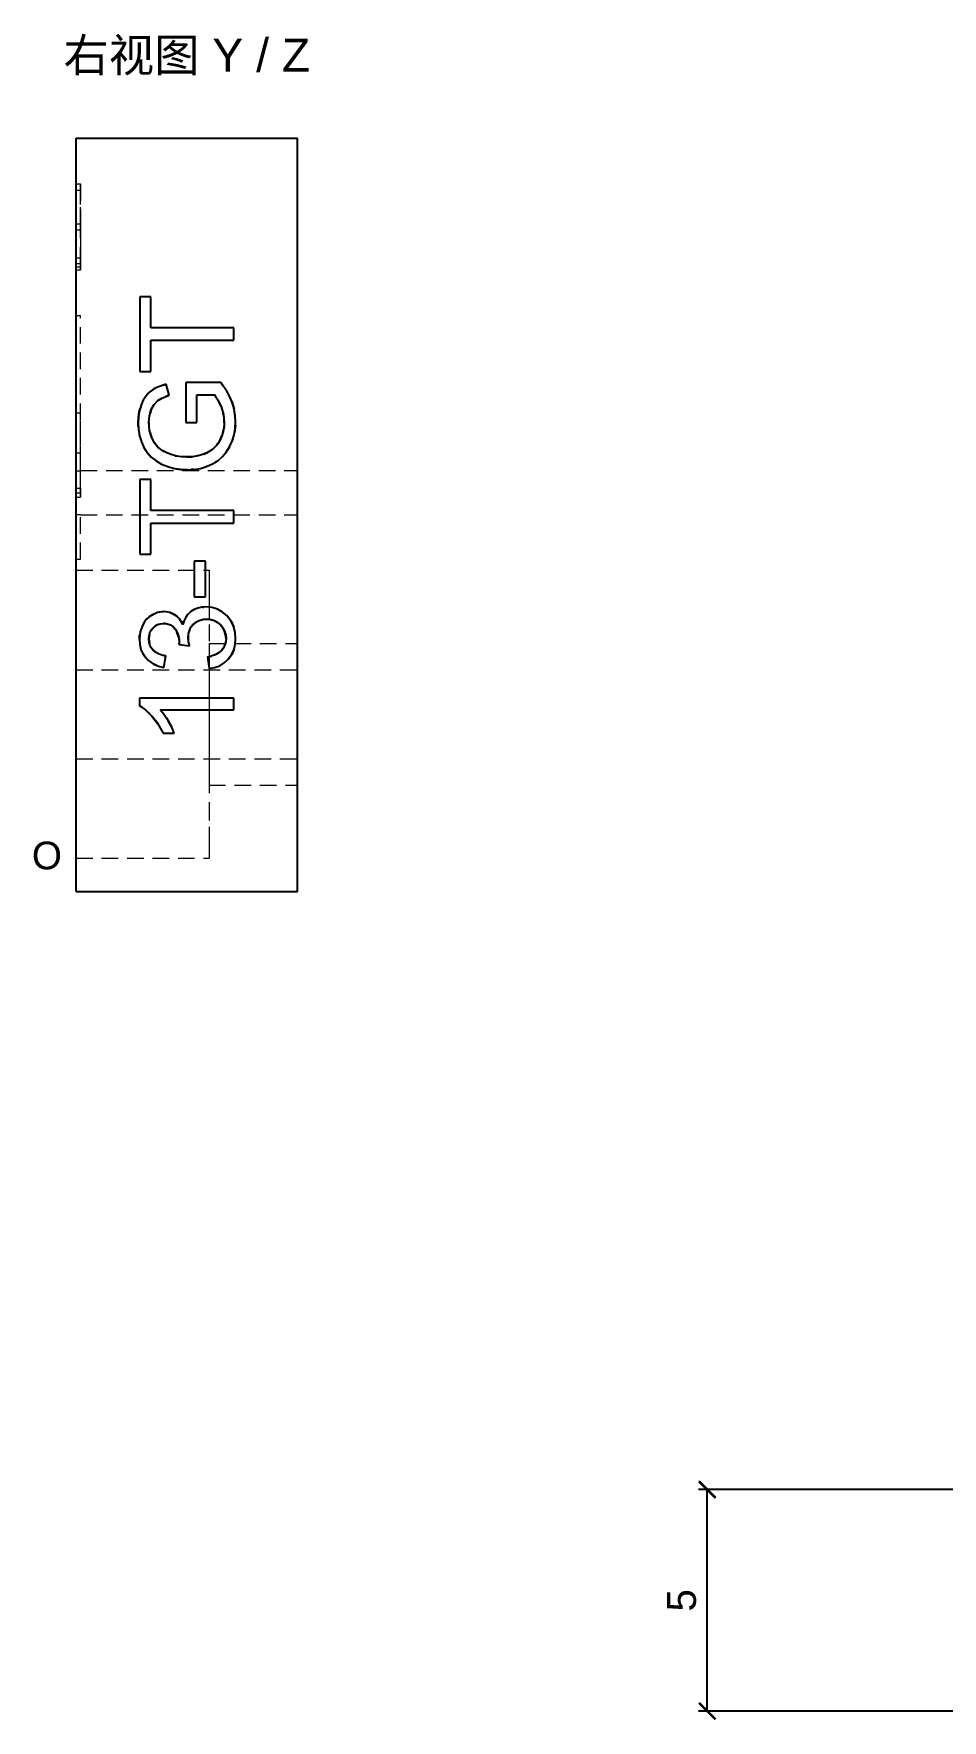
# Model space of a CAD drawing. Header units: millimetres. Extents: x 9 to 164, y 20 to 68.
# Drawn here: x 8.54 to 29.06, y 20.29 to 58.36 of the extents above; entities that cross this region are included whole.
import ezdxf
from ezdxf.enums import TextEntityAlignment as Align

# ---------------------------------------------------------------- set-up
doc = ezdxf.new("R2010")
doc.units = ezdxf.units.MM
doc.linetypes.add('WP_HIDDEN', pattern=[2.3, 1.5, -0.8])
for name, color, linetype, lineweight in [('ANNOTATIONS', 7, 'CONTINUOUS', 18), ('DIMENSIONS', 7, 'CONTINUOUS', 18), ('HIDDEN', 7, 'WP_HIDDEN', 13), ('VISIBLE', 7, 'CONTINUOUS', 25)]:
    doc.layers.add(name, color=color, linetype=linetype, lineweight=lineweight)
doc.styles.add('CJK', font='Arial Unicode.ttf')
doc.styles.add('OpenSansCondensed-Light', font='OpenSansCondensed-Light.ttf')
doc.dimstyles.new('EZDXF', dxfattribs={"dimtxt": 0.25, "dimasz": 0.175, "dimexe": 0.375, "dimexo": 0.125, "dimgap": 0.1, "dimtad": 1, "dimlfac": 100, "dimzin": 12, "dimdsep": 46, "dimtxsty": 'OpenSansCondensed-Light', "dimblk": 'ARCHTICK', "dimcen": 2.5, "dimazin": 3, "dimtfac": 0.5, "dimtmove": 2, "dimatfit": 3})

# ---------------------------------------------------------------- blocks, each defined once
blk = doc.blocks.new('_ARCHTICK')
at = {"color": 0, "linetype": 'BYBLOCK', "const_width": 0.15}
blk.add_lwpolyline([(-0.5, -0.5), (0.5, 0.5)], dxfattribs=at)

msp = doc.modelspace()

# ---------------------------------------------------------------- linework, layer by layer
at = {"layer": 'HIDDEN', "ltscale": 0.25}
for p, q in [((9.5, 53.03), (9.5, 54.97)), ((9.5, 54.83), (9.5, 54.97)), ((9.5, 53.93), (9.5, 54.97)), ((9.5, 54.97), (9.6, 54.97)), ((9.5, 54.07), (9.5, 54.83)), ((9.5, 54.83), (9.6, 54.83)), ((9.6, 54.97), (9.6, 53.03)), ((9.6, 54.83), (9.6, 54.97)), ((9.6, 53.93), (9.6, 54.97)), ((9.6, 54.07), (9.6, 54.83)), ((9.5, 53.03), (9.5, 54.07)), ((9.5, 54.07), (9.6, 54.07)), ((9.6, 54.07), (9.6, 53.03)), ((9.5, 53.17), (9.5, 53.93)), ((9.5, 53.93), (9.6, 53.93)), ((9.6, 53.17), (9.6, 53.93)), ((9.5, 53.1), (9.5, 53.3)), ((9.5, 53.3), (9.6, 53.3)), ((9.6, 53.1), (9.6, 53.3)), ((9.5, 53.03), (9.5, 53.17)), ((9.5, 53.17), (9.6, 53.17)), ((9.5, 53.1), (9.6, 53.1)), ((9.5, 53.03), (9.6, 53.03)), ((9.6, 53.03), (9.6, 53.17)), ((9.5, 48.4899), (9.5, 52)), ((9.5, 52), (9.6, 52)), ((9.6, 48.4899), (9.6, 52)), ((9.5, 48.1), (9.5, 49.8)), ((9.5, 49.8), (9.6, 49.8)), ((9.6, 48.1), (9.6, 49.8)), ((9.5, 48.1), (9.5, 48.9)), ((9.5, 48), (9.5, 48.9)), ((9.5, 48.9), (9.6, 48.9)), ((9.6, 48.1), (9.6, 48.9)), ((9.6, 48), (9.6, 48.9)), ((9.5, 48.4899), (9.6, 48.4899)), ((9.6, 48.5), (14.5, 48.5)), ((9.5, 48.1), (9.6, 48.1)), ((9.5, 47.9), (9.5, 48)), ((9.5, 48), (9.6, 48)), ((9.6, 47.9), (9.6, 48)), ((9.5, 47.9), (9.6, 47.9)), ((9.5, 47.5101), (9.6, 47.5101)), ((9.5, 46.5), (9.5, 47.5101)), ((9.6, 46.5), (9.6, 47.5101)), ((9.6, 47.5), (14.5, 47.5)), ((9.5, 46.5), (9.6, 46.5)), ((9.5, 46.25), (12.5, 46.25)), ((12.5, 44.6), (14.5, 44.6)), ((9.5, 44.005), (14.5, 44.005)), ((9.5, 41.995), (14.5, 41.995)), ((12.5, 41.4), (14.5, 41.4)), ((9.5, 39.75), (12.5, 39.75))]:
    msp.add_line(p, q, dxfattribs=at)
for points in [[(11.18279, 50.29097), (11.30491, 50.36877), (11.45395, 50.42973)], [(12.81568, 50.41932), (12.89671, 50.29778)], [(12.92189, 50.25469), (13.01516, 50.05603)], [(10.94213, 49.90324), (10.97469, 49.99875)], [(10.97469, 49.99875), (11.00203, 50.0603)], [(11.00875, 50.07367), (11.03377, 50.11868)], [(11.03961, 50.12823), (11.12388, 50.23734)], [(11.24985, 49.9761), (11.19657, 49.8762)], [(11.25301, 49.98076), (11.25301, 49.98075)], [(11.26542, 49.99802), (11.26213, 49.99359)], [(11.30509, 50.04394), (11.27465, 50.00989)], [(11.5219, 50.17214), (11.43896, 50.13658)], [(12.70162, 50.09755), (12.65612, 50.16861)], [(12.82141, 49.79527), (12.77442, 49.94436)], [(13.06707, 49.88432), (13.09068, 49.74504), (13.09855, 49.60356)], [(10.90409, 49.47171), (10.90237, 49.49759)], [(10.91476, 49.7781), (10.92278, 49.82299)], [(11.14784, 49.69442), (11.14074, 49.58326)], [(11.14456, 49.48827), (11.15465, 49.40789)], [(11.15162, 49.71976), (11.14853, 49.69951)], [(11.16353, 49.77711), (11.16353, 49.77711)], [(11.16935, 49.79886), (11.16803, 49.79417)], [(12.83376, 49.4456), (12.84476, 49.58761)], [(13.09855, 49.60356), (13.09624, 49.52236)], [(10.93023, 49.29326), (10.90409, 49.47171)], [(11.03052, 49.02057), (10.97292, 49.14834), (10.93197, 49.28555)], [(11.15678, 49.39591), (11.1627, 49.36687)], [(11.19947, 49.2497), (11.2511, 49.14794)], [(11.25781, 49.13724), (11.26589, 49.12493)], [(12.70269, 49.10697), (12.75194, 49.19024)], [(13.02783, 49.17887), (12.9644, 49.03434)], [(13.07503, 49.35128), (13.04025, 49.21545)], [(11.43006, 48.64713), (11.30547, 48.7183), (11.19782, 48.80339)], [(11.38483, 48.99628), (11.45004, 48.94883)], [(11.48408, 48.92808), (11.56421, 48.8886)], [(11.56421, 48.8886), (11.73918, 48.83395)], [(11.76842, 48.82794), (11.87811, 48.81252), (11.99202, 48.80738)], [(12.11924, 48.81268), (12.26005, 48.83332), (12.38608, 48.86954)], [(12.4677, 48.90527), (12.57028, 48.96944)], [(12.57029, 48.96944), (12.58515, 48.98108)], [(12.62633, 49.01745), (12.67525, 49.07065)], [(12.75982, 48.77187), (12.67317, 48.70506)], [(12.81606, 48.82581), (12.77534, 48.78581)], [(12.92105, 48.95972), (12.81819, 48.82805)], [(9.5, 48.4899), (9.5, 48.47986), (9.5, 48.46648), (9.5, 48.44986), (9.5, 48.43011), (9.5, 48.40737), (9.5, 48.38179), (9.5, 48.35355), (9.5, 48.32286), (9.5, 48.28992), (9.5, 48.25496), (9.5, 48.21823), (9.5, 48.17998), (9.5, 48.14048), (9.5, 48.1)], [(9.6, 48.5), (9.6, 48.49995), (9.6, 48.49979), (9.6, 48.49953), (9.6, 48.49917), (9.6, 48.49871), (9.6, 48.49814), (9.6, 48.49747), (9.6, 48.49669), (9.6, 48.49582), (9.6, 48.49484), (9.6, 48.49376), (9.6, 48.49257), (9.6, 48.49129), (9.6, 48.4899)], [(11.65409, 48.56347), (11.54039, 48.60001), (11.43006, 48.64713)], [(11.91363, 48.52049), (11.69187, 48.55384)], [(12.09559, 48.51987), (12.00943, 48.51734)], [(12.44095, 48.58898), (12.30247, 48.54875), (12.15655, 48.52487)], [(12.57647, 48.64786), (12.45977, 48.59593)], [(12.64704, 48.68802), (12.57647, 48.64786)], [(14.5, 48.5), (14.5, 48.48746), (14.5, 48.45048), (14.5, 48.39092), (14.5, 48.31174), (14.5, 48.21694), (14.5, 48.11126), (14.5, 48), (14.5, 47.88874), (14.5, 47.78306), (14.5, 47.68826), (14.5, 47.60908), (14.5, 47.54952), (14.5, 47.51254), (14.5, 47.5)], [(9.6, 48.1), (9.6, 48.08587), (9.6, 48.07167), (9.6, 48.0574), (9.6, 48.04309), (9.6, 48.02875), (9.6, 48.01438), (9.6, 48), (9.6, 47.98562), (9.6, 47.97125), (9.6, 47.95691), (9.6, 47.9426), (9.6, 47.92833), (9.6, 47.91413), (9.6, 47.9)], [(9.5, 47.9), (9.5, 47.85952), (9.5, 47.82002), (9.5, 47.78177), (9.5, 47.74504), (9.5, 47.71008), (9.5, 47.67714), (9.5, 47.64645), (9.5, 47.61821), (9.5, 47.59263), (9.5, 47.56989), (9.5, 47.55014), (9.5, 47.53352), (9.5, 47.52014), (9.5, 47.5101)], [(9.6, 47.5101), (9.6, 47.50871), (9.6, 47.50743), (9.6, 47.50624), (9.6, 47.50516), (9.6, 47.50418), (9.6, 47.50331), (9.6, 47.50253), (9.6, 47.50186), (9.6, 47.50129), (9.6, 47.50083), (9.6, 47.50047), (9.6, 47.50021), (9.6, 47.50005), (9.6, 47.5)], [(9.5, 46.25), (9.5, 46.16852), (9.5, 45.92815), (9.5, 45.54095), (9.5, 45.02634), (9.5, 44.41012), (9.5, 43.72319), (9.5, 43), (9.5, 42.27681), (9.5, 41.58988), (9.5, 40.97366), (9.5, 40.45905), (9.5, 40.07185), (9.5, 39.83148), (9.5, 39.75)], [(12.5, 46.25), (12.5, 46.16852), (12.5, 45.92815), (12.5, 45.54095), (12.5, 45.02634), (12.5, 44.41012), (12.5, 43.72319), (12.5, 43), (12.5, 42.27681), (12.5, 41.58988), (12.5, 40.97366), (12.5, 40.45905), (12.5, 40.07185), (12.5, 39.83148), (12.5, 39.75)], [(11.2904, 45.28087), (11.36461, 45.30381)], [(11.38544, 45.3081), (11.4227, 45.31357)], [(11.48009, 45.31668), (11.55368, 45.31113), (11.62358, 45.2945)], [(12.01685, 45.24561), (12.09136, 45.31668)], [(12.09136, 45.31668), (12.17448, 45.36743), (12.26865, 45.40145)], [(12.26867, 45.40145), (12.35472, 45.41692)], [(12.3841, 45.41947), (12.43434, 45.42109)], [(12.43434, 45.42109), (12.56826, 45.4084), (12.69158, 45.37034), (12.80429, 45.30689), (12.90639, 45.21806)], [(10.9329, 44.78567), (10.95755, 44.90405), (11.00224, 45.01503)], [(11.00224, 45.01503), (11.02556, 45.0569)], [(11.02983, 45.06384), (11.11027, 45.16484)], [(11.11611, 45.17051), (11.206, 45.23909)], [(11.47429, 45.04839), (11.37125, 45.03404)], [(11.6914, 44.97493), (11.6121, 45.02398), (11.51417, 45.04667)], [(11.65549, 45.28272), (11.68475, 45.26934)], [(11.77725, 45.20782), (11.82993, 45.15409), (11.87575, 45.08986)], [(11.8929, 45.05983), (11.91081, 45.02373)], [(11.93353, 45.10007), (11.98864, 45.20816)], [(12.09086, 44.96139), (12.05905, 44.90075)], [(12.36119, 45.13796), (12.29824, 45.12274), (12.24023, 45.09833)], [(12.60466, 45.11579), (12.59557, 45.11908)], [(12.7563, 45.01721), (12.69487, 45.06852)], [(13.05905, 44.96743), (13.08976, 44.84173), (13.1, 44.70468)], [(10.96598, 44.4561), (10.93716, 44.56981), (10.92755, 44.69453)], [(11.15235, 44.60649), (11.18087, 44.52724)], [(11.20245, 44.91), (11.17352, 44.85879), (11.15397, 44.80195)], [(11.77392, 44.86023), (11.74258, 44.91496)], [(11.8296, 44.61477), (11.81743, 44.73484)], [(11.82912, 44.60018), (11.8296, 44.61477)], [(12.02981, 44.67676), (12.05583, 44.5437)], [(12.04178, 44.84945), (12.03284, 44.80686)], [(12.5, 44.6), (12.5, 44.55988), (12.5, 44.44155), (12.5, 44.25093), (12.5, 43.99758), (12.5, 43.69421), (12.5, 43.35603), (12.5, 43), (12.5, 42.64397), (12.5, 42.30579), (12.5, 42.00242), (12.5, 41.74907), (12.5, 41.55845), (12.5, 41.44012), (12.5, 41.4)], [(12.86617, 44.58253), (12.88392, 44.70613)], [(13.1, 44.70468), (13.0914, 44.58243), (13.06558, 44.46999)], [(14.5, 44.6), (14.5, 44.55988), (14.5, 44.44155), (14.5, 44.25093), (14.5, 43.99758), (14.5, 43.69421), (14.5, 43.35603), (14.5, 43), (14.5, 42.64397), (14.5, 42.30579), (14.5, 42.00242), (14.5, 41.74907), (14.5, 41.55845), (14.5, 41.44012), (14.5, 41.4)], [(11.25552, 44.12814), (11.13692, 44.20726)], [(11.30735, 44.39), (11.37331, 44.35632), (11.45033, 44.33102)], [(12.87551, 44.18319), (12.79479, 44.12385), (12.70547, 44.07835), (12.60756, 44.04669), (12.50105, 44.02887)], [(12.54724, 44.30961), (12.64265, 44.34395), (12.72096, 44.387)], [(12.83738, 44.51456), (12.84884, 44.53725)], [(9.5, 44.005), (9.5, 43.9798), (9.5, 43.90547), (9.5, 43.78574), (9.5, 43.62661), (9.5, 43.43605), (9.5, 43.22363), (9.5, 43), (9.5, 42.77637), (9.5, 42.56395), (9.5, 42.37339), (9.5, 42.21426), (9.5, 42.09453), (9.5, 42.0202), (9.5, 41.995)], [(11.47864, 44.05498), (11.31784, 44.1)], [(14.5, 44.005), (14.5, 43.9798), (14.5, 43.90547), (14.5, 43.78574), (14.5, 43.62661), (14.5, 43.43605), (14.5, 43.22363), (14.5, 43), (14.5, 42.77637), (14.5, 42.56395), (14.5, 42.37339), (14.5, 42.21426), (14.5, 42.09453), (14.5, 42.0202), (14.5, 41.995)], [(11.15073, 43.02315), (11.00532, 43.14501)], [(11.39888, 43.09782), (11.49411, 42.98152)], [(11.46124, 42.57574), (11.34806, 42.77993)], [(11.49732, 42.97702), (11.53705, 42.91829)], [(11.64832, 42.72356), (11.65082, 42.7186)], [(11.65328, 42.71366), (11.71358, 42.57574)]]:
    msp.add_lwpolyline(points, dxfattribs=at)
at = {"layer": 'VISIBLE'}
for p, q in [((9.5, 39), (9.5, 56)), ((9.5, 56), (14.5, 56)), ((14.5, 39), (14.5, 56)), ((11.18715, 52.42426), (10.93626, 52.42426)), ((10.93626, 52.42426), (10.93626, 50.73909)), ((11.18715, 51.7209), (11.18715, 52.42426)), ((13.06229, 51.7209), (11.18715, 51.7209)), ((11.18715, 51.43955), (13.06229, 51.43955)), ((11.18715, 50.73909), (11.18715, 51.43955)), ((13.06229, 51.43955), (13.06229, 51.7209)), ((10.93626, 50.73909), (11.18715, 50.73909)), ((11.60046, 50.19815), (11.53085, 50.45194)), ((12.76645, 50.48385), (11.97752, 50.48385)), ((11.97752, 50.48385), (11.97897, 49.58326)), ((12.22841, 49.58326), (12.22841, 50.20831)), ((12.22841, 50.20831), (12.62432, 50.20831)), ((11.97897, 49.58326), (12.22841, 49.58326)), ((11.18715, 48.2998), (10.93626, 48.2998)), ((10.93626, 48.2998), (10.93626, 46.61463)), ((11.18715, 47.59644), (11.18715, 48.2998)), ((13.06229, 47.59644), (11.18715, 47.59644)), ((13.06229, 47.3151), (13.06229, 47.59644)), ((11.18715, 47.3151), (13.06229, 47.3151)), ((11.18715, 46.61463), (11.18715, 47.3151)), ((10.93626, 46.61463), (11.18715, 46.61463)), ((12.42419, 46.45221), (12.1617, 46.45221)), ((12.1617, 46.45221), (12.1617, 45.65023)), ((12.42419, 45.65023), (12.42419, 46.45221)), ((12.1617, 45.65023), (12.42419, 45.65023)), ((11.8267, 44.57271), (12.05583, 44.5437)), ((11.47864, 44.05498), (11.52505, 44.31602)), ((12.46625, 44.28991), (12.50105, 44.02887)), ((13.06229, 43.35887), (10.92755, 43.35887)), ((10.92755, 43.35887), (10.92755, 43.19064)), ((11.39888, 43.09782), (13.06229, 43.09782)), ((13.06229, 43.09782), (13.06229, 43.35887)), ((11.46124, 42.57574), (11.71358, 42.57574)), ((9.5, 39), (14.5, 39))]:
    msp.add_line(p, q, dxfattribs=at)
for points in [[(11.18279, 50.29097), (11.11937, 50.2326), (11.06354, 50.16425), (11.01532, 50.08619), (10.97469, 49.99875)], [(11.12388, 50.23734), (11.18279, 50.29097)], [(11.53085, 50.45194), (11.33804, 50.38485), (11.25552, 50.3413), (11.18279, 50.29097)], [(11.45395, 50.42973), (11.53085, 50.45194)], [(13.01516, 50.05603), (12.96792, 50.16633), (12.91055, 50.27447), (12.76645, 50.48385)], [(12.76645, 50.48385), (12.81568, 50.41932)], [(12.89671, 50.29778), (12.92189, 50.25469)], [(10.97469, 49.99875), (10.9418, 49.90207), (10.91847, 49.8002), (10.9, 49.58181)], [(10.92278, 49.82299), (10.94213, 49.90324)], [(11.00203, 50.0603), (11.00875, 50.07367)], [(11.03377, 50.11868), (11.03961, 50.12823)], [(11.14074, 49.58326), (11.15463, 49.73662), (11.19657, 49.8762)], [(11.19657, 49.8762), (11.16935, 49.79886)], [(11.19657, 49.8762), (11.26141, 49.99262), (11.34522, 50.07924)], [(11.25301, 49.98075), (11.24985, 49.9761)], [(11.26213, 49.99359), (11.25301, 49.98076)], [(11.27465, 50.00989), (11.26542, 49.99802)], [(11.34522, 50.07924), (11.30509, 50.04394)], [(11.34522, 50.07924), (11.45633, 50.14491), (11.60046, 50.19815)], [(11.43896, 50.13658), (11.34522, 50.07924)], [(11.60046, 50.19815), (11.5219, 50.17214)], [(12.62432, 50.20831), (12.70244, 50.09611), (12.77442, 49.94436)], [(12.65612, 50.16861), (12.62432, 50.20831)], [(12.77442, 49.94436), (12.70162, 50.09755)], [(12.77442, 49.94436), (12.82715, 49.76831), (12.84476, 49.58761)], [(13.09855, 49.60356), (13.09333, 49.71889), (13.07767, 49.83285), (13.05159, 49.94529), (13.01516, 50.05603)], [(13.01516, 50.05603), (13.06707, 49.88432)], [(10.9, 49.58181), (10.91476, 49.7781)], [(10.9, 49.58181), (10.90791, 49.42996), (10.93204, 49.28526), (10.97284, 49.14855), (11.03052, 49.02057)], [(10.90237, 49.49759), (10.9, 49.58181)], [(11.19947, 49.2497), (11.15524, 49.40447), (11.14074, 49.58326)], [(11.14074, 49.58326), (11.14456, 49.48827)], [(11.14853, 49.69951), (11.14784, 49.69442)], [(11.16353, 49.77711), (11.15162, 49.71976)], [(11.16803, 49.79417), (11.16353, 49.77711)], [(12.84476, 49.58761), (12.83897, 49.48406), (12.82157, 49.38318), (12.79253, 49.28518), (12.75194, 49.19024)], [(12.84476, 49.58761), (12.83892, 49.69216), (12.82141, 49.79527)], [(12.9644, 49.03434), (13.0234, 49.16674), (13.06538, 49.30617), (13.09033, 49.45201), (13.09855, 49.60356)], [(13.09624, 49.52236), (13.07503, 49.35128)], [(10.90409, 49.47171), (10.90409, 49.47171)], [(10.93197, 49.28555), (10.93023, 49.29326)], [(11.15465, 49.40789), (11.15678, 49.39591)], [(11.1627, 49.36687), (11.19947, 49.2497)], [(11.35392, 49.02274), (11.26721, 49.12298), (11.19947, 49.2497)], [(11.2511, 49.14794), (11.25781, 49.13724)], [(11.26589, 49.12493), (11.35392, 49.02274)], [(12.75194, 49.19024), (12.69939, 49.1023), (12.63432, 49.0253), (12.55695, 48.95958), (12.4677, 48.90527)], [(12.67525, 49.07065), (12.70269, 49.10697)], [(12.75194, 49.19024), (12.80283, 49.31543), (12.83376, 49.4456)], [(13.04025, 49.21545), (13.02783, 49.17887)], [(11.03052, 49.02057), (11.10479, 48.9054), (11.19665, 48.80447), (11.30542, 48.71833), (11.43006, 48.64713)], [(11.19782, 48.80339), (11.10533, 48.90471), (11.03052, 49.02057)], [(11.56421, 48.8886), (11.45429, 48.9461), (11.35392, 49.02274)], [(11.35392, 49.02274), (11.38483, 48.99628)], [(11.45004, 48.94883), (11.48408, 48.92808)], [(11.99202, 48.80738), (11.87944, 48.8124), (11.77046, 48.82756), (11.66532, 48.85294), (11.56421, 48.8886)], [(11.73918, 48.83395), (11.76842, 48.82794)], [(12.4677, 48.90527), (12.3641, 48.86174), (12.24975, 48.83118), (12.12544, 48.81323), (11.99202, 48.80738)], [(11.99202, 48.80738), (12.11924, 48.81268)], [(12.38608, 48.86954), (12.4677, 48.90527)], [(12.57028, 48.96944), (12.57029, 48.96944)], [(12.57647, 48.64786), (12.69569, 48.72082), (12.8005, 48.80989), (12.89018, 48.91466), (12.9644, 49.03434)], [(12.58515, 48.98108), (12.62633, 49.01745)], [(12.77534, 48.78581), (12.75982, 48.77187)], [(12.81819, 48.82805), (12.81606, 48.82581)], [(12.9644, 49.03434), (12.92105, 48.95972)], [(11.43006, 48.64713), (11.56746, 48.59024), (11.71017, 48.54962), (11.85768, 48.52536), (12.00943, 48.51734)], [(11.69187, 48.55384), (11.65409, 48.56347)], [(12.00943, 48.51734), (11.91363, 48.52049)], [(12.00943, 48.51734), (12.16068, 48.52531), (12.30605, 48.54956), (12.44486, 48.59039), (12.57647, 48.64786)], [(12.15655, 48.52487), (12.09559, 48.51987)], [(12.45977, 48.59593), (12.44095, 48.58898)], [(12.67317, 48.70506), (12.64704, 48.68802)], [(11.48009, 45.31668), (11.33895, 45.29725), (11.206, 45.23909)], [(11.36461, 45.30381), (11.38544, 45.3081)], [(11.4227, 45.31357), (11.48009, 45.31668)], [(11.73098, 45.24272), (11.61166, 45.2982), (11.48009, 45.31668)], [(12.09136, 45.31668), (12.02849, 45.259), (11.97739, 45.19073), (11.93818, 45.11216), (11.91081, 45.02373)], [(12.43434, 45.42109), (12.33663, 45.4147), (12.2466, 45.39528), (12.16471, 45.36262), (12.09136, 45.31668)], [(12.26865, 45.40145), (12.26867, 45.40145)], [(12.35472, 45.41692), (12.3841, 45.41947)], [(12.90639, 45.21806), (12.80487, 45.30648), (12.69169, 45.37029), (12.56774, 45.40851), (12.43434, 45.42109)], [(11.00224, 45.01503), (10.94617, 44.86143), (10.92755, 44.69453)], [(11.206, 45.23909), (11.14474, 45.19589), (11.09032, 45.14406), (11.04281, 45.08371), (11.00224, 45.01503)], [(11.02556, 45.0569), (11.02983, 45.06384)], [(11.11027, 45.16484), (11.11611, 45.17051)], [(11.14219, 44.70033), (11.14802, 44.7733), (11.16564, 44.8396), (11.19513, 44.89897), (11.23645, 44.95122)], [(11.23645, 44.95122), (11.20245, 44.91)], [(11.206, 45.23909), (11.2904, 45.28087)], [(11.23645, 44.95122), (11.28668, 44.99374), (11.34317, 45.02415), (11.40578, 45.04235), (11.47429, 45.04839)], [(11.37125, 45.03404), (11.29918, 45.00184), (11.23645, 44.95122)], [(11.47429, 45.04839), (11.5584, 45.04018), (11.63155, 45.01526), (11.69307, 44.97344), (11.74258, 44.91496)], [(11.51417, 45.04667), (11.47429, 45.04839)], [(11.62358, 45.2945), (11.65549, 45.28272)], [(11.68475, 45.26934), (11.73098, 45.24272)], [(11.74258, 44.91496), (11.6914, 44.97493)], [(11.91081, 45.02373), (11.8328, 45.15062), (11.78485, 45.2011), (11.73098, 45.24272)], [(11.73098, 45.24272), (11.77725, 45.20782)], [(11.87575, 45.08986), (11.8929, 45.05983)], [(11.91081, 45.02373), (11.93353, 45.10007)], [(11.98864, 45.20816), (12.01685, 45.24561)], [(12.02683, 44.72788), (12.03404, 44.81407), (12.05587, 44.89284), (12.09242, 44.9638), (12.14357, 45.02663)], [(12.14357, 45.02663), (12.09086, 44.96139)], [(12.14357, 45.02663), (12.20597, 45.07808), (12.27642, 45.11486), (12.35461, 45.13684), (12.44015, 45.1441)], [(12.24023, 45.09833), (12.14357, 45.02663)], [(12.44015, 45.1441), (12.36119, 45.13796)], [(12.44015, 45.1441), (12.53023, 45.13624), (12.61323, 45.11247), (12.68869, 45.07272), (12.7563, 45.01721)], [(12.59557, 45.11908), (12.52086, 45.13785), (12.44015, 45.1441)], [(12.69487, 45.06852), (12.60466, 45.11579)], [(12.7563, 45.01721), (12.81207, 44.95026), (12.85205, 44.87588), (12.87599, 44.79437), (12.88392, 44.70613)], [(12.88392, 44.70613), (12.87594, 44.79464), (12.85201, 44.87599), (12.81213, 44.95018), (12.7563, 45.01721)], [(13.1, 44.70468), (13.08825, 44.85109), (13.05224, 44.98648), (12.99149, 45.10922), (12.90639, 45.21806)], [(12.90639, 45.21806), (12.99684, 45.10057), (13.05905, 44.96743)], [(10.92755, 44.69453), (10.9329, 44.78567)], [(10.92755, 44.69453), (10.93637, 44.57486), (10.96321, 44.46408), (11.0084, 44.36308), (11.07185, 44.27251)], [(11.15397, 44.80195), (11.14219, 44.70033)], [(11.2379, 44.44654), (11.19598, 44.50054), (11.16603, 44.56096), (11.14812, 44.62764), (11.14219, 44.70033)], [(11.14219, 44.70033), (11.15235, 44.60649)], [(11.74258, 44.91496), (11.78067, 44.84612), (11.80789, 44.77304), (11.82419, 44.69586), (11.8296, 44.61477)], [(11.81743, 44.73484), (11.77392, 44.86023)], [(11.8296, 44.61477), (11.8267, 44.57271)], [(11.8267, 44.57271), (11.82912, 44.60018)], [(12.03284, 44.80686), (12.02683, 44.72788)], [(12.05583, 44.5437), (12.03413, 44.64452), (12.02683, 44.72788)], [(12.02683, 44.72788), (12.02981, 44.67676)], [(12.05905, 44.90075), (12.04178, 44.84945)], [(12.88392, 44.70613), (12.87784, 44.63173), (12.85951, 44.56291), (12.82887, 44.49992), (12.78603, 44.44291)], [(12.84884, 44.53725), (12.86617, 44.58253)], [(12.93322, 44.23988), (13.00657, 44.33891), (13.05885, 44.45005), (13.08985, 44.57237), (13.1, 44.70468)], [(11.07185, 44.27251), (11.01047, 44.35947), (10.96598, 44.4561)], [(11.07185, 44.27251), (11.15229, 44.19456), (11.2475, 44.13233), (11.35665, 44.0859), (11.47864, 44.05498)], [(11.13692, 44.20726), (11.07185, 44.27251)], [(11.18087, 44.52724), (11.2379, 44.44654)], [(11.52505, 44.31602), (11.43647, 44.33473), (11.35872, 44.36262), (11.29239, 44.39987), (11.2379, 44.44654)], [(11.2379, 44.44654), (11.30735, 44.39)], [(11.45033, 44.33102), (11.52505, 44.31602)], [(12.78603, 44.44291), (12.72817, 44.392), (12.65501, 44.34963), (12.56738, 44.31568), (12.46625, 44.28991)], [(12.46625, 44.28991), (12.54724, 44.30961)], [(12.50105, 44.02887), (12.62651, 44.05156), (12.741, 44.09429), (12.84348, 44.15721), (12.93322, 44.23988)], [(12.72096, 44.387), (12.78603, 44.44291)], [(12.78603, 44.44291), (12.83738, 44.51456)], [(12.93322, 44.23988), (12.87551, 44.18319)], [(13.06558, 44.46999), (13.01182, 44.34786), (12.93322, 44.23988)], [(11.31784, 44.1), (11.25552, 44.12814)], [(10.92755, 43.19064), (11.06904, 43.09729), (11.2118, 42.9586)], [(11.00532, 43.14501), (10.92755, 43.19064)], [(11.2118, 42.9586), (11.15073, 43.02315)], [(11.57871, 42.85056), (11.48939, 42.98806), (11.39888, 43.09782)], [(11.2118, 42.9586), (11.34792, 42.78014), (11.46124, 42.57574)], [(11.34806, 42.77993), (11.2118, 42.9586)], [(11.49411, 42.98152), (11.49732, 42.97702)], [(11.53705, 42.91829), (11.57871, 42.85056)], [(11.71358, 42.57574), (11.65693, 42.70627), (11.57871, 42.85056)], [(11.57871, 42.85056), (11.64832, 42.72356)], [(11.65082, 42.7186), (11.65328, 42.71366)]]:
    msp.add_lwpolyline(points, dxfattribs=at)

# ---------------------------------------------------------------- texts
at = {"layer": 'ANNOTATIONS', "style": 'CJK'}
msp.add_text('右视图 Y / Z', height=0.75, dxfattribs=at).set_placement((12, 57.5), align=Align.CENTER)
msp.add_text('O', height=0.625, dxfattribs=at).set_placement((8.5, 39.5))

# ---------------------------------------------------------------- dimensions: what is measured, and where the dimension line sits
at = {"layer": 'DIMENSIONS'}
msp.add_linear_dim(base=(23.75, 20.5), p1=(29.75, 20.5), p2=(29.75, 25.5), angle=90, dimstyle='EZDXF', override={"dimtxt": 0.65, "dimasz": 0.375, "dimexe": 0.2, "dimexo": 0.2, "dimgap": 0.25, "dimdec": 4, "dimlfac": 1, "dimzin": 8, "dimtxsty": 'CJK', "dimclrd": 7, "dimclre": 7, "dimclrt": 7}, dxfattribs=at).render()

doc.saveas('drawing.dxf')
